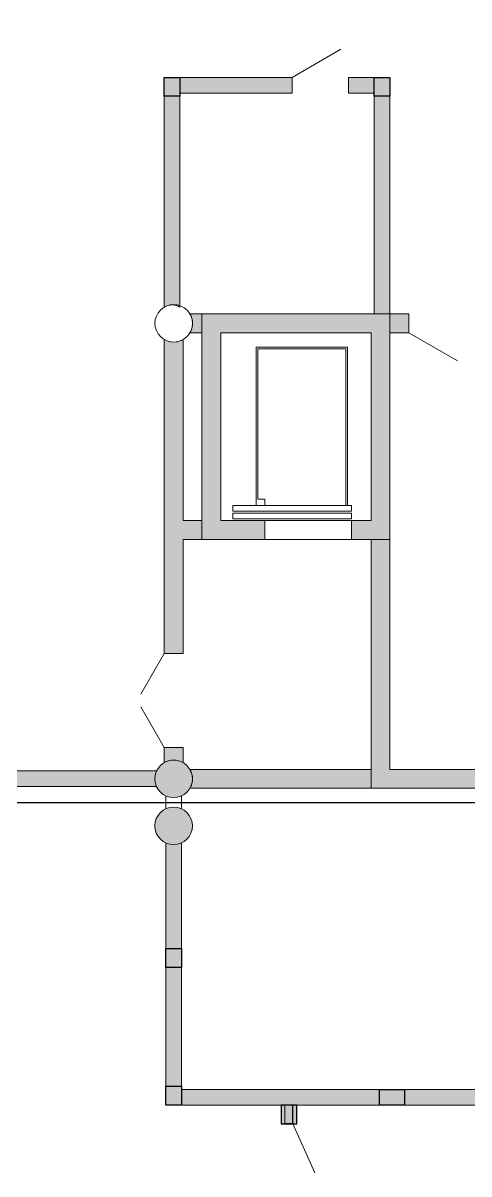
# Model space of a CAD drawing. Header units: millimetres. Extents: x 72919 to 485785, y -53256 to 338519.
# Drawn here: x 385747 to 392863, y 163506 to 181885 of the extents above; entities that cross this region are included whole.
import ezdxf

# ---------------------------------------------------------------- set-up
doc = ezdxf.new("R2010")
doc.units = ezdxf.units.MM
for name, color, linetype, lineweight in [('door', 177, 'Continuous', 9), ('lifts', 7, 'Continuous', 35), ('wall', 5, 'Continuous', 40)]:
    doc.layers.add(name, color=color, linetype=linetype, lineweight=lineweight)

msp = doc.modelspace()

# ---------------------------------------------------------------- hatches: boundary and pattern name
at = {"ltscale": 500, "true_color": 0x000000}
h = msp.add_hatch(color=18, dxfattribs=at)
h.dxf.hatch_style = 1
h.paths.add_polyline_path([(388250.85362, 180715.26419), (388000.85612, 180715.26419), (388000.85612, 181015.26419), (388250.85362, 181015.26419)])
h = msp.add_hatch(color=18, dxfattribs=at)
h.dxf.hatch_style = 1
h.paths.add_polyline_path([(391351.12069, 181015.04641), (391601.11819, 181015.04641), (391601.11819, 180715.04641), (391351.12069, 180715.04641)])
h = msp.add_hatch(color=18, dxfattribs=at)
h.dxf.hatch_style = 1
edge = h.paths.add_edge_path()
edge.add_arc((388150.43379, 169814.99944), 300, 0, 360)
h = msp.add_hatch(color=18, dxfattribs=at)
h.dxf.hatch_style = 1
edge = h.paths.add_edge_path()
edge.add_arc((388150.43379, 169064.99944), 300, 9, 369)
h = msp.add_hatch(color=18, dxfattribs=at)
h.dxf.hatch_style = 1
h.paths.add_polyline_path([(388025.48125, 167105.51582), (388275.47875, 167105.51582), (388275.47875, 166805.51582), (388025.48125, 166805.51582)])
h = msp.add_hatch(color=18, dxfattribs=at)
h.dxf.hatch_style = 1
h.paths.add_polyline_path([(388025.48125, 164905.51582), (388275.47875, 164905.51582), (388275.47875, 164605.51582), (388025.48125, 164605.51582)])
h = msp.add_hatch(color=18, dxfattribs=at)
h.dxf.hatch_style = 1
h.paths.add_polyline_path([(391435.52968, 164855.51582), (391835.52968, 164855.51582), (391835.52968, 164605.51582), (391435.48125, 164605.51582)])
h = msp.add_hatch(color=18, dxfattribs=at)
h.dxf.hatch_style = 1
h.paths.add_polyline_path([(389863.94122, 164305.51582), (390113.94122, 164305.51582), (390113.94122, 164605.51582), (389863.94122, 164605.51582)])
at = {"layer": 'wall', "lineweight": 18, "ltscale": 0.007407, "true_color": 0x000000}
h = msp.add_hatch(color=18, dxfattribs=at)
h.dxf.hatch_style = 1
h.paths.add_polyline_path([(391600.33709, 177240.0001), (391350.6409, 177240.01804), (391350.85194, 180765.1184), (390941.19499, 180765.1184), (390941.21009, 181015.08628), (391600.87004, 181015.04577)])
edge = h.paths.add_edge_path()
edge.add_arc((388125.62332, 177133.3113), 249.55891, 59.889190224, 119.996750563)
edge.add_line((388000.85612, 177349.44274), (388000.85612, 181015.26419))
edge.add_line((388000.85612, 181015.26419), (390041.21346, 181015.26385))
edge.add_line((390041.21346, 181015.26385), (390041.21346, 180765.88537))
edge.add_line((390041.21346, 180765.88537), (388250.83628, 180765.29986))
edge.add_line((388250.83628, 180765.29986), (388250.82052, 177349.19393))
h = msp.add_hatch(color=18, dxfattribs=at)
h.dxf.hatch_style = 1
edge = h.paths.add_edge_path()
edge.add_line((393701.33709, 176940.0001), (393701.33709, 177240.0001))
edge.add_line((393701.33709, 177240.0001), (395220.38975, 177240.0001))
edge.add_arc((395801.33709, 177089.99944), 600, -75.522475044, 165.522423555, ccw=False)
edge.add_line((395951.33722, 176509.05198), (395951.33863, 170074.80829))
edge.add_arc((395801.33869, 169815.00063), 300, -149.999987979, 60.00001296, ccw=False)
edge.add_line((395541.5311, 169665.00058), (391301.33709, 169665.0007))
edge.add_line((391301.33709, 169665.0007), (391301.33709, 173640.0001))
edge.add_line((391301.33709, 173640.0001), (391601.33709, 173640.0001))
edge.add_line((391601.33709, 173640.0001), (391601.33709, 169964.99975))
edge.add_line((391601.33709, 169964.99975), (395541.53104, 169965.00058))
edge.add_arc((395801.33869, 169815.00063), 300, 120.000012295, 150.000012021, ccw=False)
edge.add_line((395651.33864, 170074.80822), (395651.33721, 176509.05191))
edge.add_arc((395801.33709, 177089.99944), 600, 194.477447927, 255.522500315, ccw=False)
edge.add_line((395220.38942, 176940.0001), (393701.33709, 176940.0001))
h = msp.add_hatch(color=18, dxfattribs=at)
h.dxf.hatch_style = 1
edge = h.paths.add_edge_path()
edge.add_line((388001.63337, 171815.0001), (388301.63337, 171815.0001))
edge.add_line((388301.63337, 171815.0001), (388301.63337, 173640.0001))
edge.add_line((388301.63337, 173640.0001), (388601.33708, 173640.0001))
edge.add_line((388601.33708, 173640.0001), (388601.33708, 173940.0001))
edge.add_line((388601.33708, 173940.0001), (388301.63337, 173940.0001))
edge.add_line((388301.63337, 173940.0001), (388301.63337, 176830.17165))
edge.add_arc((388151.65263, 177089.25578), 299.36401, 239.925437908, 300.066042468, ccw=False)
edge.add_line((388001.63337, 176830.19395), (388001.63337, 171815.0001))
edge = h.paths.add_edge_path()
edge.add_arc((388151.44211, 177090.03977), 300.14805, -29.992427751, 29.974941886, ccw=False)
edge.add_line((388411.39778, 176940.0001), (388601.33708, 176940.0001))
edge.add_line((388601.33708, 176940.0001), (388601.33708, 177240.0001))
edge.add_line((388601.33708, 177240.0001), (388411.44356, 177240.0001))
edge = h.paths.add_edge_path()
edge.add_line((388301.63337, 170074.80624), (388301.63337, 170315.0001))
edge.add_line((388301.63337, 170315.0001), (388001.63337, 170315.0001))
edge.add_line((388001.63337, 170315.0001), (388001.63337, 170074.80624))
edge.add_arc((388151.63337, 169815.00964), 299.99045, 59.998946914, 120.001053086, ccw=False)
edge = h.paths.add_edge_path()
edge.add_arc((388151.4421, 169814.96042), 300.14806, -29.97494129, 29.992427154, ccw=False)
edge.add_line((388411.44356, 169665.0001), (391301.33708, 169665.0007))
edge.add_line((391301.33708, 169665.0007), (391301.33708, 169965.0001))
edge.add_line((391301.33708, 169965.0001), (388411.39778, 169965.0001))
h = msp.add_hatch(color=18, dxfattribs=at)
h.dxf.hatch_style = 1
h.paths.add_polyline_path([(391301.33709, 176940.0001), (391301.33709, 173940.0001), (390986.33709, 173940.0001), (390986.33709, 173640.0001), (391601.33709, 173640.0001), (391601.33709, 177240.0001), (388601.33709, 177240.0001), (388601.33709, 173640.0001), (389606.33709, 173640.0001), (389606.33709, 173940.0001), (388901.33709, 173940.0001), (388901.33709, 176940.0001)])
h = msp.add_hatch(color=18, dxfattribs=at)
h.dxf.hatch_style = 1
h.paths.add_polyline_path([(391600.33709, 177240.0001), (391901.33709, 177240.0001), (391901.33709, 176940.0001), (391601.33709, 176940.0001)])
h = msp.add_hatch(color=18, dxfattribs=at)
h.dxf.hatch_style = 1
edge = h.paths.add_edge_path()
edge.add_arc((380501.21263, 169815.01373), 299.29207, 336.359675554, 385.741434587)
edge.add_line((380770.8039, 169944.99944), (387880.06367, 169944.99944))
edge.add_arc((388150.43379, 169814.99944), 300, 154.320711381, 203.578178478)
edge.add_line((387875.47924, 169694.99944), (380775.38833, 169694.99944))
h = msp.add_hatch(color=18, dxfattribs=at)
h.dxf.hatch_style = 1
h.paths.add_polyline_path([(388025.48125, 168792.76418), (388025.48125, 164855.51582), (388269.43979, 164855.51582), (388275.48125, 168792.76418)])
h = msp.add_hatch(color=18, dxfattribs=at)
h.dxf.hatch_style = 1
h.paths.add_polyline_path([(396390.75426, 164855.51582), (388025.48125, 164855.51582), (388025.48125, 164605.51582), (396390.75426, 164605.51582)])

# ---------------------------------------------------------------- linework, layer by layer
at = {"color": 18, "ltscale": 500, "true_color": 0x000000}
for q in [(390051.44122, 164605.51582), (389926.44122, 164305.51582)]:
    msp.add_line((390051.44122, 164305.51582), q, dxfattribs=at)
for points in [[(415650.43379, 180914.99944, 0.4142135624), (336810.43379, 259754.99944), (221610.43379, 259754.99944, 0.4142135624), (142770.43379, 180914.99944), (142770.43379, 104414.99944, 0.4142135624), (221610.43379, 25574.99944), (336810.43379, 25574.99944, 0.4142135624), (415650.43379, 104414.99944)], [(414950.43379, 180914.99944, 0.4142135624), (336810.43379, 259054.99944), (221610.43379, 259054.99944, 0.4142135624), (143470.43379, 180914.99944), (143470.43379, 104414.99944, 0.4142135624), (221610.43379, 26274.99944), (336810.43379, 26274.99944, 0.4142135624), (414950.43379, 104414.99944)]]:
    msp.add_lwpolyline(points, format="xyb", close=True, dxfattribs=at)
for points in [[(388250.85362, 180715.26419), (388000.85612, 180715.26419), (388000.85612, 181015.26419), (388250.85362, 181015.26419)], [(391351.12069, 181015.04641), (391601.11819, 181015.04641), (391601.11819, 180715.04641), (391351.12069, 180715.04641)], [(388025.48125, 167105.51582), (388275.47875, 167105.51582), (388275.47875, 166805.51582), (388025.48125, 166805.51582)], [(388025.48125, 164905.51582), (388275.47875, 164905.51582), (388275.47875, 164605.51582), (388025.48125, 164605.51582)], [(391435.52968, 164855.51582), (391835.52968, 164855.51582), (391835.52968, 164605.51582), (391435.48125, 164605.51582)], [(389863.94122, 164305.51582), (390113.94122, 164305.51582), (390113.94122, 164605.51582), (389863.94122, 164605.51582)]]:
    msp.add_lwpolyline(points, close=True, dxfattribs=at)
msp.add_lwpolyline([(342646.86353, 169439.99944), (416850.70066, 169439.99944)], dxfattribs=at)
at = {"layer": 'door', "linetype": 'ByBlock', "ltscale": 100}
for p, q in [((390041.21346, 181015.14072), (390820.63632, 181465.14072)), ((391901.33709, 176940.0001), (392680.75995, 176490.0001)), ((387626.63337, 171165.48104), (388001.63337, 171815.0001)), ((388001.63337, 170315.0001), (387626.63337, 170964.51915))]:
    msp.add_line(p, q, dxfattribs=at)
at = {"layer": 'door'}
msp.add_line((390051.44122, 164305.51582), (390401.56601, 163526.16502), dxfattribs=at)
at = {"layer": 'lifts', "color": 0, "lineweight": 20, "ltscale": 100000}
for p, q in [((389096.33709, 174180.0001), (389096.33709, 174090.0001)), ((389096.33709, 174060.0001), (389096.33709, 173970.0001)), ((389606.33709, 173640.0001), (390986.33709, 173640.0001))]:
    msp.add_line(p, q, dxfattribs=at)
for points in [[(389606.33709, 174180.0001), (389466.33709, 174180.0001), (389466.33709, 176710.0001), (390926.33709, 176710.0001), (390926.33709, 174180.0001), (390896.33709, 174180.0001)], [(389496.33709, 176680.0001), (390896.33709, 176680.0001), (390896.33709, 174180.0001)], [(389606.33709, 174280.0001), (389496.33709, 174280.0001), (389496.33709, 176680.0001)], [(389606.33709, 174180.0001), (389606.33709, 174280.0001)], [(389096.33709, 174180.0001), (390986.33709, 174180.0001)], [(389096.33709, 174090.0001), (390986.33709, 174090.0001)], [(389096.33709, 174060.0001), (390986.33709, 174060.0001)], [(390986.33709, 174090.0001), (390986.33709, 174180.0001)], [(390986.33709, 173970.0001), (390986.33709, 174060.0001)], [(389096.33709, 173970.0001), (390986.33709, 173970.0001)], [(389606.33709, 173940.0001), (390986.33709, 173940.0001)]]:
    msp.add_lwpolyline(points, dxfattribs=at)
at = {"layer": 'wall', "color": 18, "lineweight": 18, "ltscale": 0.007407, "true_color": 0x000000}
for p, q in [((390041.21342, 180765.14072), (390041.21346, 181015.14072)), ((390941.21309, 180765.14086), (390941.21313, 181015.08628)), ((390941.21309, 180765.14082), (390941.2131, 180817.53579)), ((380775.38833, 169694.99944), (387875.47924, 169694.99944)), ((388025.48125, 164605.51582), (388025.48125, 168791.80397)), ((391820.17135, 164605.51582), (388025.48125, 164605.51582)), ((389926.44122, 164305.51582), (389926.44122, 164605.51582)), ((395610.621, 164605.51582), (391820.17135, 164605.51582))]:
    msp.add_line(p, q, dxfattribs=at)
for points in [[(388250.82052, 177349.19393, 0.2684522719), (388000.85612, 177349.44274), (388000.85612, 181015.26419), (390041.21346, 181015.26385), (390041.21346, 180765.88537), (388250.83628, 180765.29986)], [(393701.33709, 176940.0001), (393701.33709, 177240.0001), (395220.38975, 177240.0001, -1.7504330168), (395951.33722, 176509.05198), (395951.33863, 170074.80829, -1.3032253839), (395541.5311, 169665.00058), (391301.33709, 169665.0007), (391301.33709, 173640.0001), (391601.33709, 173640.0001), (391601.33709, 169964.99975), (395541.53104, 169965.00058, -0.1316524964), (395651.33864, 170074.80822), (395651.33721, 176509.05191, -0.2728424925), (395220.38942, 176940.0001)], [(388411.44356, 177240.0001, -0.2677965992), (388411.39778, 176940.0001), (388601.33708, 176940.0001), (388601.33708, 177240.0001)], [(388001.63337, 171815.0001), (388301.63337, 171815.0001), (388301.63337, 173640.0001), (388601.33708, 173640.0001), (388601.33708, 173940.0001), (388301.63337, 173940.0001), (388301.63337, 176830.17165), (388301.63337, 176830.17165), (388301.63337, 176830.17165), (388301.63337, 176830.17165), (388301.63337, 176830.17165, -0.2686068513), (388001.63337, 176830.19395)], [(388301.63337, 170074.80624), (388301.63337, 170315.0001), (388001.63337, 170315.0001), (388001.63337, 170074.80624, -0.2679590422)], [(388411.39778, 169965.0001, -0.2677965937), (388411.44356, 169665.0001), (391301.33708, 169665.0007), (391301.33708, 169965.0001)]]:
    msp.add_lwpolyline(points, format="xyb", close=True, dxfattribs=at)
for points in [[(388000.85612, 177349.44274), (388000.85612, 181015.26419), (390041.21346, 181015.14072)], [(391600.64083, 177239.49685), (391600.87004, 181015.04644), (390941.21313, 181015.08628)], [(388250.82052, 177349.19393), (388250.83628, 180765.29986), (390041.21342, 180765.19453)], [(391350.64088, 177239.75745), (391350.85195, 180765.37899), (390941.19499, 180765.1401)], [(384501.49993, 172785.99944), (384501.50014, 169944.99944), (387880.06367, 169944.99944)], [(388026.48125, 169338.19492), (388026.48125, 169541.84769)], [(388026.48125, 169337.15343), (388026.48125, 169541.84769)], [(388276.48129, 169337.23469), (388276.4813, 169541.71793)], [(388275.48125, 168792.76418), (388275.48125, 164855.51582), (391820.17135, 164855.51582), (392200.17135, 164855.51582), (395610.621, 164855.51582), (395990.621, 164855.51582), (396390.75426, 164855.51582)]]:
    msp.add_lwpolyline(points, dxfattribs=at)
for points in [[(391600.33709, 177240.0001), (391350.6409, 177240.01804), (391350.85194, 180765.1184), (390941.19499, 180765.1184), (390941.21009, 181015.08628), (391600.87004, 181015.04577)], [(391301.33709, 176940.0001), (391301.33709, 173940.0001), (390986.33709, 173940.0001), (390986.33709, 173640.0001), (391601.33709, 173640.0001), (391601.33709, 177240.0001), (388601.33709, 177240.0001), (388601.33709, 173640.0001), (389606.33709, 173640.0001), (389606.33709, 173940.0001), (388901.33709, 173940.0001), (388901.33709, 176940.0001)], [(391600.33709, 177240.0001), (391901.33709, 177240.0001), (391901.33709, 176940.0001), (391601.33709, 176940.0001)]]:
    msp.add_lwpolyline(points, close=True, dxfattribs=at)
for centre in [(388151.62282, 177089.50056), (388150.43379, 169814.99944), (388150.43379, 169064.99944)]:
    msp.add_circle(centre, 300, dxfattribs=at)

doc.saveas('drawing.dxf')
